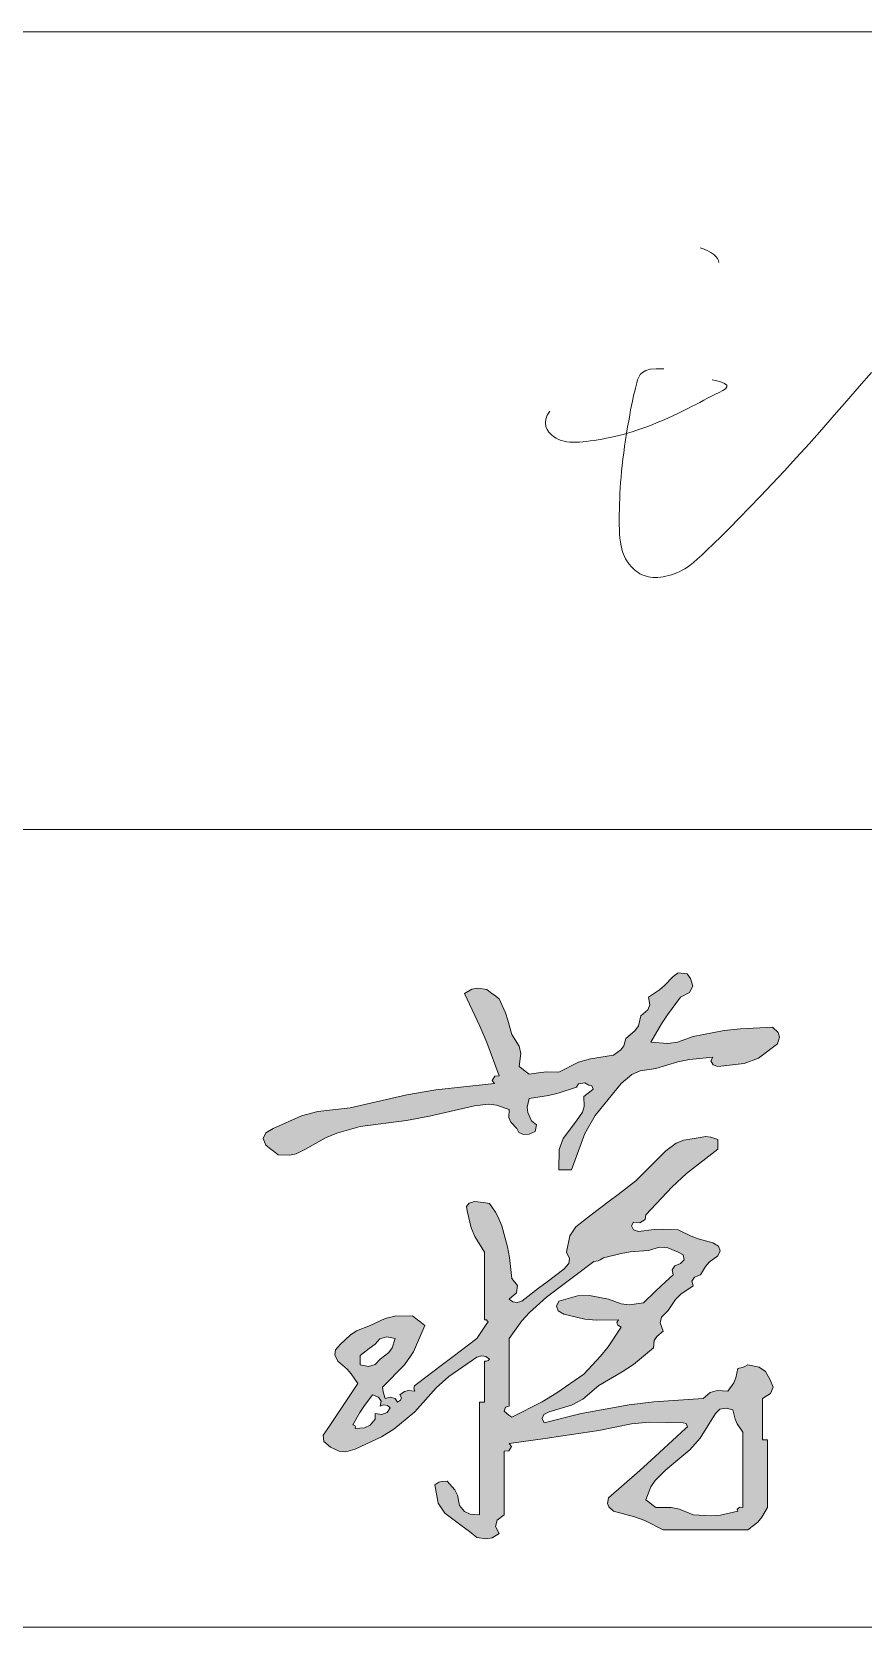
# Model space of a CAD drawing. Header units: millimetres. Extents: x 96 to 23960, y 200 to 17000.
# Drawn here: x 22778 to 23073, y 4154 to 4719 of the extents above; entities that cross this region are included whole.
import ezdxf

# ---------------------------------------------------------------- set-up
doc = ezdxf.new("R2010")
doc.units = ezdxf.units.MM
doc.linetypes.add('XKITLINE00', pattern=[0])
doc.layers.add('OtherObjectType', color=1, linetype='Continuous', lineweight=0)

# ---------------------------------------------------------------- blocks, each defined once
blk = doc.blocks.new('*A7')
at = {"layer": 'OtherObjectType'}
for points in [[(22960.55, 4350.18), (22964.79, 4350.11), (22971.77, 4353.6), (22975.94, 4354.88), (22984.15, 4356.09), (22986.73, 4358.01), (22987.75, 4359.4), (22988.55, 4362.07), (22991.72, 4364.72), (22992.93, 4366.54), (22993.84, 4370.04), (22996.26, 4372.13), (22996.98, 4373.94), (22996.48, 4376.69), (23000.38, 4379.32), (23002.18, 4380.82), (23005.28, 4384), (23007.04, 4385.32), (23010.24, 4384.98), (23011.44, 4383.33), (23012.27, 4380.54), (23011.07, 4378.28), (23007.92, 4376.69), (23003.31, 4370.46), (23001.19, 4367.26), (22997.36, 4360.74), (23003.41, 4360.3), (23006.84, 4360.76), (23012.32, 4362.73), (23023.38, 4364.83), (23029.11, 4365.5), (23040.49, 4366.06), (23042.46, 4364.11), (23042.95, 4362.47), (23042.25, 4360.08), (23035.52, 4355.07), (23030.47, 4353.16), (23021.12, 4352.1), (23019.41, 4352.71), (23018.67, 4354.09), (23019.36, 4355.42), (23011.07, 4354.57), (23006.91, 4353.75), (22999.12, 4351.44), (22993.56, 4350.57), (22990.61, 4349.3), (22986.79, 4346.12), (22977.62, 4334.73), (22973.97, 4328.39), (22969.19, 4315.56), (22964.79, 4315.56), (22964.87, 4322.71), (22966.26, 4326.61), (22970.95, 4332.83), (22973.12, 4335.98), (22973.72, 4337.93), (22973.59, 4341.47), (22976.23, 4343.46), (22976.93, 4344.12), (22976.43, 4345.25), (22975.35, 4345.46), (22974, 4346.35), (22971.75, 4346.01), (22970.95, 4344.79), (22964.55, 4342.62), (22961.12, 4341.8), (22954.22, 4340.81), (22953.55, 4337.65), (22953.75, 4335.86), (22955.11, 4332.83), (22956.87, 4331.5), (22956.41, 4329.08), (22954.22, 4328.18), (22952.18, 4328.03), (22950.61, 4328.74), (22949.82, 4330.17), (22947.71, 4332.44), (22947.07, 4334.05), (22947.18, 4336.82), (22942.7, 4338.45), (22939.77, 4338.77), (22934.86, 4338.15), (22918.93, 4334.47), (22910.77, 4333), (22894.37, 4330.84), (22886.12, 4328.48), (22882.1, 4326.83), (22875, 4322.86), (22871.67, 4321.17), (22869.33, 4320.69), (22865.32, 4320.87), (22860.92, 4324.19), (22860, 4326.62), (22860.9, 4328.65), (22863.56, 4330.17), (22873.52, 4334.64), (22879.39, 4336.21), (22890.85, 4337.48), (22910.86, 4342.1), (22921.19, 4343.85), (22941.9, 4346.12), (22941.1, 4347.14), (22942.1, 4348.65), (22943.66, 4348.78), (22939.21, 4360.58), (22936.74, 4366.44), (22931.34, 4378.02), (22933.92, 4379.51), (22936.09, 4379.87), (22939.26, 4379.35), (22943.66, 4376.02), (22945.83, 4371.06), (22946.71, 4368.52), (22948.06, 4363.4), (22950.68, 4359.26), (22951.29, 4356.67), (22950.7, 4352.1), (22954.22, 4349.44), (22958.39, 4350.04)], [(22996.48, 4286.98), (22990.03, 4286.43), (22986.79, 4285.88), (22991.24, 4294.23), (22992.96, 4293.63), (22998.52, 4294.33), (23001.4, 4294.47), (23007.04, 4294.29), (23011.64, 4292), (23014.18, 4291.04), (23019.36, 4289.64), (23021.36, 4288.43), (23021.97, 4286.82), (23021.12, 4284.99), (23018.02, 4282.75), (23016.69, 4281.32), (23014.96, 4278.34), (23012.86, 4277.53), (23011.92, 4276.11), (23012.32, 4274.36), (23008.03, 4271.44), (23006.15, 4269.6), (23003.52, 4265.72), (23001.18, 4263.33), (23000.69, 4261.27), (23001.76, 4258.41), (22999.42, 4256.48), (22998.57, 4255.04), (22998.24, 4252.43), (22991.17, 4246.6), (22987.23, 4243.9), (22978.87, 4239.14), (22973.21, 4234.26), (22969.28, 4232.18), (22961.27, 4229.84), (22959.45, 4228.87), (22958.82, 4227.45), (22959.51, 4225.85), (22972.71, 4229.17), (22989.7, 4232.27), (22998.43, 4233.35), (23015.84, 4234.49), (23018.43, 4236.58), (23020.86, 4237.31), (23024.65, 4237.15), (23026.78, 4240.1), (23027.53, 4241.79), (23028.17, 4245.12), (23029.67, 4245.48), (23030.4, 4245.76), (23031.69, 4246.45), (23035.78, 4245.6), (23038.01, 4244.1), (23039.61, 4241.13), (23040.7, 4238.48), (23039.81, 4236.25), (23036.97, 4234.49), (23036.97, 4219.87), (23038.73, 4219.87), (23038.73, 4195.95), (23036.72, 4192.43), (23035.22, 4190.73), (23031.69, 4187.97), (23001.76, 4187.97), (22995.19, 4191.26), (22991.57, 4192.62), (22984.15, 4194.62), (22982.47, 4196.08), (22981.98, 4197.36), (22982.39, 4199.27), (22993.43, 4209.03), (22998.89, 4213.94), (23009.68, 4223.86), (23010.38, 4224.51), (23009.88, 4225.64), (23008.8, 4225.85), (22996.75, 4226.15), (22990.5, 4225.59), (22978.87, 4223.19), (22966.22, 4221.25), (22959.88, 4220.32), (22947.18, 4218.54), (22947.99, 4217.52), (22946.99, 4216.01), (22945.42, 4215.88), (22945.42, 4193.29), (22942.87, 4191.38), (22942.28, 4189.15), (22943.66, 4186.64), (22941.08, 4185.16), (22938.91, 4184.79), (22935.74, 4185.32), (22930.46, 4189.3), (22924.36, 4193.94), (22922.03, 4197.45), (22920.77, 4203.92), (22922.23, 4204.84), (22923.28, 4205.16), (22925.18, 4205.25), (22927.92, 4202.18), (22928.89, 4200.28), (22929.58, 4196.61), (22931.3, 4194.47), (22933.31, 4193.52), (22936.62, 4193.29), (22936.62, 4233.16), (22938.38, 4233.16), (22938.38, 4247.78), (22939.16, 4247.7), (22939.76, 4247.92), (22940.14, 4248.44), (22938.88, 4249.4), (22937.4, 4249.63), (22935.74, 4249.11), (22925.77, 4242.26), (22921.24, 4238.29), (22913.73, 4229.84), (22906.32, 4223.7), (22901.94, 4220.94), (22892.61, 4216.55), (22889.26, 4215.67), (22886.85, 4215.86), (22883.8, 4217.21), (22881.51, 4219.25), (22881.21, 4221.52), (22882.92, 4223.86), (22893.49, 4239.8), (22891.19, 4243.22), (22889.74, 4244.86), (22886.44, 4247.78), (22885.32, 4250.03), (22885.57, 4251.75), (22887.33, 4253.76), (22890.79, 4256.99), (22893.06, 4258.42), (22897.89, 4260.4), (22903.19, 4262.88), (22906.61, 4263.64), (22912.85, 4263.73), (22917.25, 4260.4), (22913.27, 4251.01), (22910.11, 4246.38), (22902.29, 4238.48), (22902.54, 4236.87), (22902.72, 4236.07), (22903.17, 4234.49), (22904.94, 4235.01), (22906.77, 4234.46), (22907.57, 4233.16), (22908.69, 4233.86), (22909, 4234.8), (22908.45, 4235.82), (22910.07, 4236.97), (22911.52, 4237.34), (22913.73, 4237.15), (22913.4, 4238.21), (22913.65, 4238.98), (22914.61, 4239.8), (22935.74, 4255.75), (22939.26, 4261.07), (22939.66, 4261.58), (22939.16, 4262.33), (22938.38, 4262.4), (22938.38, 4286.32), (22935, 4291.9), (22933.73, 4294.91), (22932.22, 4300.94), (22932.02, 4302.48), (22932.96, 4303.66), (22934.86, 4304.26), (22936.99, 4304.07), (22938.05, 4303.93), (22940.14, 4303.59), (22942.28, 4300.54), (22943.17, 4298.92), (22944.54, 4295.62), (22946.54, 4288.26), (22947.25, 4284.51), (22948.06, 4277.02), (22950.06, 4274.5), (22949.75, 4271.91), (22947.18, 4269.71), (22948.45, 4268.74), (22949.93, 4268.52), (22951.58, 4269.04), (22966.55, 4280.34), (22968.3, 4282.35), (22968.55, 4284.07), (22967.43, 4286.32), (22968.7, 4292.18), (22970.78, 4295.32), (22976.23, 4299.61), (22992.08, 4311.57), (23002.64, 4322.2), (23006.34, 4324.96), (23009, 4326.04), (23014.08, 4326.85), (23016.87, 4327.27), (23018.57, 4327.11), (23021.12, 4326.19), (23021.12, 4322.86), (23010.03, 4314.16), (23004.87, 4309.46), (22995.6, 4299.61), (22995.36, 4297.92), (22993.43, 4296.75), (22991.2, 4296.95), (22990.5, 4295.62), (22991.24, 4294.23), (22900.87, 4235.01), (22898.77, 4235.82), (22895.61, 4231.7), (22894.19, 4229.56), (22891.73, 4225.19), (22892.41, 4224.9), (22892.71, 4224.45), (22892.61, 4223.86), (22895.92, 4224.08), (22897.93, 4225.03), (22899.65, 4227.18), (22899.65, 4229.17), (22901.98, 4228.87), (22903.86, 4229.58), (22904.93, 4231.17), (22904.01, 4232.01), (22902.75, 4232.25), (22901.41, 4231.83), (22901.81, 4233.59), (22900.87, 4235.01), (22991.24, 4294.23), (23021.85, 4230.68), (23020.24, 4229.17), (23014.88, 4220.49), (23011.19, 4216.32), (23002.64, 4209.24), (22998.85, 4205.44), (22997.35, 4203.17), (22995.6, 4198.61), (22999.12, 4195.95), (23004.58, 4195.88), (23007.53, 4195.28), (23012.32, 4193.29), (23018.68, 4192.95), (23022.06, 4193.23), (23028.17, 4194.62), (23028, 4195.36), (23028.95, 4196.07), (23029.93, 4195.95), (23029.93, 4222.53), (23027.96, 4225.54), (23027.23, 4227.2), (23026.41, 4230.5), (23023.99, 4231.14), (23021.85, 4230.68), (22991.24, 4294.23), (22906.69, 4255.75), (22903.77, 4256.31), (22901.36, 4255.62), (22899.65, 4253.76), (22894.37, 4249.77), (22894.37, 4246.45), (22897.28, 4245.89), (22899.69, 4246.58), (22901.41, 4248.44), (22904.48, 4250.83), (22905.69, 4252.51), (22906.69, 4255.75), (22991.24, 4294.23), (22986.79, 4285.88), (22980.63, 4284.32), (22979.39, 4283.6), (22978.63, 4283.31), (22977.11, 4283), (22960.39, 4270.37), (22954.34, 4264.96), (22951.64, 4261.98), (22947.18, 4255.75), (22947.18, 4231.83), (22945.82, 4231.45), (22945.34, 4229.99), (22946.3, 4229.17), (22948.06, 4227.84), (22958.85, 4233.37), (22964.01, 4236.46), (22973.59, 4243.13), (22979.53, 4249.45), (22982.2, 4252.81), (22986.79, 4259.74), (22985.68, 4260.44), (22985.36, 4261.38), (22985.91, 4262.4), (22978.1, 4262.24), (22974.02, 4262.66), (22966.55, 4264.39), (22964.55, 4265.6), (22963.94, 4267.22), (22964.79, 4269.04), (22971.4, 4270.89), (22975.57, 4271.05), (22982.39, 4269.71), (22986.87, 4268.06), (22989.81, 4267.74), (22994.72, 4268.38), (22998.9, 4272.39), (23001.01, 4274.39), (23005.28, 4278.34), (23004.88, 4280.1), (23005.82, 4281.52), (23007.92, 4282.33), (23009.16, 4283.65), (23008.78, 4285.37), (23007.04, 4286.32), (23003.35, 4287.89), (23000.46, 4288.07)]]:
    blk.add_hatch(color=7, dxfattribs=at).paths.add_polyline_path(points, flags=17)
at = {"layer": 'OtherObjectType', "color": 7, "linetype": 'XKITLINE00', "lineweight": 0}
for p, q in [((21596, 4718.58), (23758.76, 4718.58)), ((23014.78, 4642.07), (23016.23, 4641.58)), ((23016.23, 4641.58), (23017.52, 4641.02)), ((23017.52, 4641.02), (23018.66, 4640.4)), ((23018.66, 4640.4), (23019.62, 4639.74)), ((23019.62, 4639.74), (23020.39, 4639.04)), ((23020.39, 4639.04), (23020.96, 4638.33)), ((23020.96, 4638.33), (23021.31, 4637.61)), ((23021.31, 4637.61), (23021.44, 4636.91)), ((22992.4, 4594.32), (22992.14, 4593.34)), ((22992.68, 4595.31), (22992.4, 4594.32)), ((22993.05, 4596.29), (22992.68, 4595.31)), ((22993.59, 4597.19), (22993.05, 4596.29)), ((22994.4, 4597.99), (22993.59, 4597.19)), ((22995.55, 4598.63), (22994.4, 4597.99)), ((22997.12, 4599.08), (22995.55, 4598.63)), ((22999.21, 4599.28), (22997.12, 4599.08)), ((23001.9, 4599.2), (22999.21, 4599.28)), ((23021.82, 4594.72), (23019.14, 4595.34)), ((23023.48, 4594.09), (23021.82, 4594.72)), ((23024.26, 4593.47), (23023.48, 4594.09)), ((23071.22, 4592.97), (23075.54, 4597.98)), ((22991.1, 4589.07), (22990.81, 4587.76)), ((22991.37, 4590.25), (22991.1, 4589.07)), ((22991.63, 4591.33), (22991.37, 4590.25)), ((22991.89, 4592.35), (22991.63, 4591.33)), ((22992.14, 4593.34), (22991.89, 4592.35)), ((23016.1, 4588.09), (23017.48, 4588.81)), ((23017.48, 4588.81), (23018.85, 4589.52)), ((23018.85, 4589.52), (23020.22, 4590.21)), ((23020.22, 4590.21), (23021.59, 4590.88)), ((23021.59, 4590.88), (23022.83, 4591.54)), ((23022.83, 4591.54), (23023.78, 4592.19)), ((23023.78, 4592.19), (23024.31, 4592.83)), ((23024.31, 4592.83), (23024.26, 4593.47)), ((23066.83, 4587.89), (23071.22, 4592.97)), ((22960.63, 4582.76), (22960.13, 4581.35)), ((22961.56, 4584.28), (22960.63, 4582.76)), ((22989.85, 4582.82), (22989.5, 4580.8)), ((22990.2, 4584.66), (22989.85, 4582.82)), ((22990.51, 4586.3), (22990.2, 4584.66)), ((22990.81, 4587.76), (22990.51, 4586.3)), ((23003.35, 4581.78), (23005.16, 4582.61)), ((23005.16, 4582.61), (23006.93, 4583.43)), ((23006.93, 4583.43), (23008.63, 4584.25)), ((23008.63, 4584.25), (23010.24, 4585.05)), ((23010.24, 4585.05), (23011.78, 4585.84)), ((23011.78, 4585.84), (23013.26, 4586.6)), ((23013.26, 4586.6), (23014.7, 4587.36)), ((23014.7, 4587.36), (23016.1, 4588.09)), ((23057.9, 4577.71), (23062.38, 4582.79)), ((23062.38, 4582.79), (23066.83, 4587.89)), ((22960.13, 4581.35), (22960, 4580.05)), ((22960, 4580.05), (22960.18, 4578.86)), ((22960.18, 4578.86), (22960.62, 4577.78)), ((22960.62, 4577.78), (22961.25, 4576.82)), ((22989.13, 4578.64), (22988.77, 4576.39)), ((22989.11, 4576.46), (22990.74, 4576.94)), ((22989.5, 4580.8), (22989.13, 4578.64)), ((22990.74, 4576.94), (22992.43, 4577.48)), ((22992.43, 4577.48), (22994.16, 4578.07)), ((22994.16, 4578.07), (22995.96, 4578.73)), ((22995.96, 4578.73), (22997.79, 4579.44)), ((22997.79, 4579.44), (22999.64, 4580.19)), ((22999.64, 4580.19), (23001.5, 4580.97)), ((23001.5, 4580.97), (23003.35, 4581.78)), ((23053.43, 4572.69), (23057.9, 4577.71)), ((22961.25, 4576.82), (22962.03, 4575.98)), ((22962.03, 4575.98), (22962.88, 4575.27)), ((22962.88, 4575.27), (22963.76, 4574.68)), ((22963.76, 4574.68), (22964.67, 4574.21)), ((22964.67, 4574.21), (22965.61, 4573.84)), ((22965.61, 4573.84), (22966.59, 4573.57)), ((22966.59, 4573.57), (22967.6, 4573.38)), ((22967.6, 4573.38), (22968.65, 4573.27)), ((22968.65, 4573.27), (22969.74, 4573.23)), ((22969.74, 4573.23), (22970.88, 4573.24)), ((22970.88, 4573.24), (22972.07, 4573.29)), ((22972.07, 4573.29), (22973.31, 4573.38)), ((22973.31, 4573.38), (22974.59, 4573.52)), ((22974.59, 4573.52), (22975.91, 4573.68)), ((22975.91, 4573.68), (22977.27, 4573.88)), ((22977.27, 4573.88), (22978.66, 4574.11)), ((22978.66, 4574.11), (22980.07, 4574.37)), ((22980.07, 4574.37), (22981.51, 4574.64)), ((22981.51, 4574.64), (22982.97, 4574.94)), ((22982.97, 4574.94), (22984.46, 4575.27)), ((22984.46, 4575.27), (22985.97, 4575.63)), ((22985.97, 4575.63), (22987.52, 4576.02)), ((22987.52, 4576.02), (22989.11, 4576.46)), ((22988.07, 4571.75), (22987.75, 4569.44)), ((22988.41, 4574.08), (22988.07, 4571.75)), ((22988.77, 4576.39), (22988.41, 4574.08)), ((23048.99, 4567.79), (23053.43, 4572.69)), ((22987.46, 4567.18), (22987.2, 4565.02)), ((22987.75, 4569.44), (22987.46, 4567.18)), ((23044.62, 4563.04), (23048.99, 4567.79)), ((22986.8, 4560.91), (22986.64, 4558.95)), ((22986.98, 4562.93), (22986.8, 4560.91)), ((22987.2, 4565.02), (22986.98, 4562.93)), ((23040.36, 4558.49), (23044.62, 4563.04)), ((22986.41, 4555.14), (22986.32, 4553.27)), ((22986.51, 4557.03), (22986.41, 4555.14)), ((22986.64, 4558.95), (22986.51, 4557.03)), ((23036.25, 4554.16), (23040.36, 4558.49)), ((22986.2, 4549.54), (22986.17, 4547.68)), ((22986.25, 4551.41), (22986.2, 4549.54)), ((22986.32, 4553.27), (22986.25, 4551.41)), ((23028.68, 4546.35), (23032.34, 4550.11)), ((23032.34, 4550.11), (23036.25, 4554.16)), ((22986.17, 4547.68), (22986.16, 4545.85)), ((22986.16, 4545.85), (22986.17, 4544.07)), ((22986.17, 4544.07), (22986.22, 4542.36)), ((23022.25, 4539.89), (23025.3, 4542.93)), ((23025.3, 4542.93), (23028.68, 4546.35)), ((22986.22, 4542.36), (22986.3, 4540.73)), ((22986.3, 4540.73), (22986.42, 4539.21)), ((22986.42, 4539.21), (22986.57, 4537.82)), ((22986.57, 4537.82), (22986.78, 4536.57)), ((23019.58, 4537.26), (23022.25, 4539.89)), ((22986.78, 4536.57), (22987.02, 4535.45)), ((22987.02, 4535.45), (22987.31, 4534.44)), ((22987.31, 4534.44), (22987.64, 4533.53)), ((22987.64, 4533.53), (22988, 4532.7)), ((22988, 4532.7), (22988.4, 4531.94)), ((22988.4, 4531.94), (22988.84, 4531.23)), ((23012.48, 4530.63), (23013.82, 4531.8)), ((23013.82, 4531.8), (23015.41, 4533.26)), ((23015.41, 4533.26), (23017.31, 4535.06)), ((23017.31, 4535.06), (23019.58, 4537.26)), ((22988.84, 4531.23), (22989.32, 4530.55)), ((22989.32, 4530.55), (22989.82, 4529.9)), ((22989.82, 4529.9), (22990.36, 4529.26)), ((22990.36, 4529.26), (22990.93, 4528.66)), ((22990.93, 4528.66), (22991.52, 4528.09)), ((22991.52, 4528.09), (22992.15, 4527.57)), ((22992.15, 4527.57), (22992.81, 4527.09)), ((22992.81, 4527.09), (22993.49, 4526.66)), ((22993.49, 4526.66), (22994.2, 4526.29)), ((22994.2, 4526.29), (22994.93, 4525.98)), ((22994.93, 4525.98), (22995.69, 4525.74)), ((23002.72, 4525.8), (23003.7, 4526.04)), ((23003.7, 4526.04), (23004.68, 4526.32)), ((23004.68, 4526.32), (23005.66, 4526.65)), ((23005.66, 4526.65), (23006.62, 4527.02)), ((23006.62, 4527.02), (23007.57, 4527.44)), ((23007.57, 4527.44), (23008.5, 4527.89)), ((23008.5, 4527.89), (23009.4, 4528.39)), ((23009.4, 4528.39), (23010.33, 4528.98)), ((23010.33, 4528.98), (23011.33, 4529.71)), ((23011.33, 4529.71), (23012.48, 4530.63)), ((22995.69, 4525.74), (22996.48, 4525.55)), ((22996.48, 4525.55), (22997.29, 4525.42)), ((22997.29, 4525.42), (22998.13, 4525.35)), ((22998.13, 4525.35), (22999, 4525.33)), ((22999, 4525.33), (22999.89, 4525.37)), ((22999.89, 4525.37), (23000.81, 4525.46)), ((23000.81, 4525.46), (23001.76, 4525.61)), ((23001.76, 4525.61), (23002.72, 4525.8)), ((21596, 4436.06), (23758.76, 4436.06)), ((23007.04, 4385.32), (23005.28, 4384)), ((23010.24, 4384.98), (23007.04, 4385.32)), ((23011.44, 4383.33), (23010.24, 4384.98)), ((22933.92, 4379.51), (22931.34, 4378.02)), ((22936.09, 4379.87), (22933.92, 4379.51)), ((22939.26, 4379.35), (22936.09, 4379.87)), ((22941.02, 4378.02), (22939.26, 4379.35)), ((23000.38, 4379.32), (22996.48, 4376.69)), ((23002.18, 4380.82), (23000.38, 4379.32)), ((23005.28, 4384), (23002.18, 4380.82)), ((23011.07, 4378.28), (23012.27, 4380.54)), ((23012.27, 4380.54), (23011.44, 4383.33)), ((22931.34, 4378.02), (22936.74, 4366.44)), ((22941.9, 4377.35), (22941.02, 4378.02)), ((22943.66, 4376.02), (22941.9, 4377.35)), ((22945.83, 4371.06), (22943.66, 4376.02)), ((22996.98, 4373.94), (22996.26, 4372.13)), ((22996.48, 4376.69), (22996.98, 4373.94)), ((23003.31, 4370.46), (23007.92, 4376.69)), ((23007.92, 4376.69), (23011.07, 4378.28)), ((22946.71, 4368.52), (22945.83, 4371.06)), ((22948.06, 4363.4), (22946.71, 4368.52)), ((22993.84, 4370.04), (22992.93, 4366.54)), ((22996.26, 4372.13), (22993.84, 4370.04)), ((23001.19, 4367.26), (23003.31, 4370.46)), ((22936.74, 4366.44), (22939.21, 4360.58)), ((22950.68, 4359.26), (22948.06, 4363.4)), ((22991.72, 4364.72), (22988.55, 4362.07)), ((22992.93, 4366.54), (22991.72, 4364.72)), ((22997.36, 4360.74), (23001.19, 4367.26)), ((23012.32, 4362.73), (23006.84, 4360.76)), ((23023.38, 4364.83), (23012.32, 4362.73)), ((23029.11, 4365.5), (23023.38, 4364.83)), ((23040.49, 4366.06), (23029.11, 4365.5)), ((23042.46, 4364.11), (23040.49, 4366.06)), ((23042.25, 4360.08), (23042.95, 4362.47)), ((23042.95, 4362.47), (23042.46, 4364.11)), ((22939.21, 4360.58), (22943.66, 4348.78)), ((22951.29, 4356.67), (22950.68, 4359.26)), ((22950.7, 4352.1), (22951.29, 4356.67)), ((22986.73, 4358.01), (22984.15, 4356.09)), ((22987.75, 4359.4), (22986.73, 4358.01)), ((22988.55, 4362.07), (22987.75, 4359.4)), ((23003.41, 4360.3), (22997.36, 4360.74)), ((23006.84, 4360.76), (23003.41, 4360.3)), ((23035.52, 4355.07), (23042.25, 4360.08)), ((22952.11, 4351.04), (22950.7, 4352.1)), ((22952.82, 4350.51), (22952.11, 4351.04)), ((22971.77, 4353.6), (22964.79, 4350.11)), ((22975.94, 4354.88), (22971.77, 4353.6)), ((22984.15, 4356.09), (22975.94, 4354.88)), ((22993.56, 4350.57), (22999.12, 4351.44)), ((22999.12, 4351.44), (23006.91, 4353.75)), ((23006.91, 4353.75), (23011.07, 4354.57)), ((23011.07, 4354.57), (23019.36, 4355.42)), ((23019.36, 4355.42), (23018.67, 4354.09)), ((23018.67, 4354.09), (23019.41, 4352.71)), ((23019.41, 4352.71), (23021.12, 4352.1)), ((23021.12, 4352.1), (23030.47, 4353.16)), ((23030.47, 4353.16), (23035.52, 4355.07)), ((22941.9, 4346.12), (22921.19, 4343.85)), ((22942.1, 4348.65), (22941.1, 4347.14)), ((22941.1, 4347.14), (22941.9, 4346.12)), ((22943.66, 4348.78), (22942.1, 4348.65)), ((22954.22, 4349.44), (22952.82, 4350.51)), ((22958.39, 4350.04), (22954.22, 4349.44)), ((22960.55, 4350.18), (22958.39, 4350.04)), ((22964.79, 4350.11), (22960.55, 4350.18)), ((22970.95, 4344.79), (22971.75, 4346.01)), ((22971.75, 4346.01), (22974, 4346.35)), ((22974, 4346.35), (22975.35, 4345.46)), ((22975.35, 4345.46), (22976.43, 4345.25)), ((22976.43, 4345.25), (22976.93, 4344.12)), ((22977.62, 4334.73), (22986.79, 4346.12)), ((22986.79, 4346.12), (22990.61, 4349.3)), ((22990.61, 4349.3), (22993.56, 4350.57)), ((22910.86, 4342.1), (22890.85, 4337.48)), ((22921.19, 4343.85), (22910.86, 4342.1)), ((22953.55, 4337.65), (22954.22, 4340.81)), ((22954.22, 4340.81), (22961.12, 4341.8)), ((22961.12, 4341.8), (22964.55, 4342.62)), ((22964.55, 4342.62), (22970.95, 4344.79)), ((22974.65, 4342.27), (22973.59, 4341.47)), ((22973.59, 4341.47), (22973.72, 4337.93)), ((22975.18, 4342.67), (22974.65, 4342.27)), ((22976.23, 4343.46), (22975.18, 4342.67)), ((22976.93, 4344.12), (22976.23, 4343.46)), ((22873.52, 4334.64), (22863.56, 4330.17)), ((22879.39, 4336.21), (22873.52, 4334.64)), ((22890.85, 4337.48), (22879.39, 4336.21)), ((22910.77, 4333), (22918.93, 4334.47)), ((22918.93, 4334.47), (22934.86, 4338.15)), ((22934.86, 4338.15), (22939.77, 4338.77)), ((22939.77, 4338.77), (22942.7, 4338.45)), ((22942.7, 4338.45), (22947.18, 4336.82)), ((22947.18, 4336.82), (22947.07, 4334.05)), ((22947.07, 4334.05), (22947.71, 4332.44)), ((22953.75, 4335.86), (22953.55, 4337.65)), ((22955.11, 4332.83), (22953.75, 4335.86)), ((22973.12, 4335.98), (22970.95, 4332.83)), ((22973.72, 4337.93), (22973.12, 4335.98)), ((22973.97, 4328.39), (22977.62, 4334.73)), ((22860.9, 4328.65), (22860, 4326.62)), ((22863.56, 4330.17), (22860.9, 4328.65)), ((22882.1, 4326.83), (22886.12, 4328.48)), ((22886.12, 4328.48), (22894.37, 4330.84)), ((22894.37, 4330.84), (22910.77, 4333)), ((22947.71, 4332.44), (22949.82, 4330.17)), ((22949.82, 4330.17), (22950.61, 4328.74)), ((22950.61, 4328.74), (22952.18, 4328.03)), ((22954.22, 4328.18), (22956.41, 4329.08)), ((22956.87, 4331.5), (22955.11, 4332.83)), ((22956.41, 4329.08), (22956.87, 4331.5)), ((22970.95, 4332.83), (22966.26, 4326.61)), ((22969.19, 4315.56), (22973.97, 4328.39)), ((22860, 4326.62), (22860.92, 4324.19)), ((22860.92, 4324.19), (22862.68, 4322.86)), ((22862.68, 4322.86), (22863.56, 4322.2)), ((22871.67, 4321.17), (22875, 4322.86)), ((22875, 4322.86), (22882.1, 4326.83)), ((22952.18, 4328.03), (22954.22, 4328.18)), ((22964.87, 4322.71), (22964.79, 4315.56)), ((22966.26, 4326.61), (22964.87, 4322.71)), ((23006.34, 4324.96), (23002.64, 4322.2)), ((23009, 4326.04), (23006.34, 4324.96)), ((23014.08, 4326.85), (23009, 4326.04)), ((23010.03, 4314.16), (23021.12, 4322.86)), ((23016.87, 4327.27), (23014.08, 4326.85)), ((23018.57, 4327.11), (23016.87, 4327.27)), ((23021.12, 4326.19), (23018.57, 4327.11)), ((23021.12, 4324.86), (23021.12, 4326.19)), ((23021.12, 4324.19), (23021.12, 4324.86)), ((23021.12, 4322.86), (23021.12, 4324.19)), ((22863.56, 4322.2), (22865.32, 4320.87)), ((22865.32, 4320.87), (22869.33, 4320.69)), ((22869.33, 4320.69), (22871.67, 4321.17)), ((22998.41, 4317.95), (22996.3, 4315.82)), ((23002.64, 4322.2), (22998.41, 4317.95)), ((22964.79, 4315.56), (22966.55, 4315.56)), ((22966.55, 4315.56), (22967.43, 4315.56)), ((22967.43, 4315.56), (22969.19, 4315.56)), ((22992.08, 4311.57), (22985.74, 4306.78)), ((22996.3, 4315.82), (22992.08, 4311.57)), ((23004.87, 4309.46), (23010.03, 4314.16)), ((22985.74, 4306.78), (22982.57, 4304.39)), ((22995.6, 4299.61), (23004.87, 4309.46)), ((22932.96, 4303.66), (22932.02, 4302.48)), ((22932.02, 4302.48), (22932.22, 4300.94)), ((22932.22, 4300.94), (22933.73, 4294.91)), ((22934.86, 4304.26), (22932.96, 4303.66)), ((22936.99, 4304.07), (22934.86, 4304.26)), ((22938.05, 4303.93), (22936.99, 4304.07)), ((22940.14, 4303.59), (22938.05, 4303.93)), ((22942.28, 4300.54), (22940.14, 4303.59)), ((22943.17, 4298.92), (22942.28, 4300.54)), ((22982.57, 4304.39), (22976.23, 4299.61)), ((22933.73, 4294.91), (22935, 4291.9)), ((22944.54, 4295.62), (22943.17, 4298.92)), ((22946.54, 4288.26), (22944.54, 4295.62)), ((22970.78, 4295.32), (22968.7, 4292.18)), ((22976.23, 4299.61), (22970.78, 4295.32)), ((22990.5, 4295.62), (22991.2, 4296.95)), ((22991.24, 4294.23), (22990.5, 4295.62)), ((22991.2, 4296.95), (22993.43, 4296.75)), ((22998.52, 4294.33), (22992.96, 4293.63)), ((22993.43, 4296.75), (22995.36, 4297.92)), ((22995.36, 4297.92), (22995.6, 4299.61)), ((23001.4, 4294.47), (22998.52, 4294.33)), ((23007.04, 4294.29), (23001.4, 4294.47)), ((22935, 4291.9), (22938.38, 4286.32)), ((22968.7, 4292.18), (22967.43, 4286.32)), ((22992.96, 4293.63), (22991.24, 4294.23)), ((23011.64, 4292), (23007.04, 4294.29)), ((23014.18, 4291.04), (23011.64, 4292)), ((23019.36, 4289.64), (23014.18, 4291.04)), ((23021.36, 4288.43), (23019.36, 4289.64)), ((22938.38, 4286.32), (22938.38, 4276.75)), ((22947.25, 4284.51), (22946.54, 4288.26)), ((22948.06, 4277.02), (22947.25, 4284.51)), ((22967.43, 4286.32), (22968.55, 4284.07)), ((22968.55, 4284.07), (22968.3, 4282.35)), ((22978.63, 4283.31), (22977.11, 4283)), ((22979.39, 4283.6), (22978.63, 4283.31)), ((22980.63, 4284.32), (22979.39, 4283.6)), ((22986.79, 4285.88), (22980.63, 4284.32)), ((22990.03, 4286.43), (22986.79, 4285.88)), ((22996.48, 4286.98), (22990.03, 4286.43)), ((23000.46, 4288.07), (22996.48, 4286.98)), ((23003.35, 4287.89), (23000.46, 4288.07)), ((23007.04, 4286.32), (23003.35, 4287.89)), ((23008.78, 4285.37), (23007.04, 4286.32)), ((23007.92, 4282.33), (23009.16, 4283.65)), ((23009.16, 4283.65), (23008.78, 4285.37)), ((23018.02, 4282.75), (23021.12, 4284.99)), ((23021.12, 4284.99), (23021.97, 4286.82)), ((23021.97, 4286.82), (23021.36, 4288.43)), ((22966.55, 4280.34), (22960.56, 4275.82)), ((22968.3, 4282.35), (22966.55, 4280.34)), ((22970.42, 4277.95), (22967.08, 4275.42)), ((22977.11, 4283), (22970.42, 4277.95)), ((23001.01, 4274.39), (23005.28, 4278.34)), ((23004.88, 4280.1), (23005.82, 4281.52)), ((23005.28, 4278.34), (23004.88, 4280.1)), ((23005.82, 4281.52), (23007.92, 4282.33)), ((23011.92, 4276.11), (23012.86, 4277.53)), ((23012.86, 4277.53), (23014.96, 4278.34)), ((23014.96, 4278.34), (23016.69, 4281.32)), ((23016.69, 4281.32), (23018.02, 4282.75)), ((22938.38, 4276.75), (22938.38, 4271.97)), ((22938.38, 4271.97), (22938.38, 4262.4)), ((22947.18, 4269.71), (22949.75, 4271.91)), ((22950.06, 4274.5), (22948.06, 4277.02)), ((22949.75, 4271.91), (22950.06, 4274.5)), ((22957.57, 4273.56), (22951.58, 4269.04)), ((22960.56, 4275.82), (22957.57, 4273.56)), ((22967.08, 4275.42), (22960.39, 4270.37)), ((22994.72, 4268.38), (22998.9, 4272.39)), ((22998.9, 4272.39), (23001.01, 4274.39)), ((23008.03, 4271.44), (23012.32, 4274.36)), ((23012.32, 4274.36), (23011.92, 4276.11)), ((22948.45, 4268.74), (22947.18, 4269.71)), ((22949.93, 4268.52), (22948.45, 4268.74)), ((22951.58, 4269.04), (22949.93, 4268.52)), ((22960.39, 4270.37), (22954.34, 4264.96)), ((22963.94, 4267.22), (22964.79, 4269.04)), ((22964.55, 4265.6), (22963.94, 4267.22)), ((22964.79, 4269.04), (22971.4, 4270.89)), ((22971.4, 4270.89), (22975.57, 4271.05)), ((22975.57, 4271.05), (22982.39, 4269.71)), ((22982.39, 4269.71), (22986.87, 4268.06)), ((22986.87, 4268.06), (22989.81, 4267.74)), ((22989.81, 4267.74), (22994.72, 4268.38)), ((23003.52, 4265.72), (23006.15, 4269.6)), ((23006.15, 4269.6), (23008.03, 4271.44)), ((22897.89, 4260.4), (22893.06, 4258.42)), ((22903.19, 4262.88), (22897.89, 4260.4)), ((22906.61, 4263.64), (22903.19, 4262.88)), ((22912.85, 4263.73), (22906.61, 4263.64)), ((22914.61, 4262.4), (22912.85, 4263.73)), ((22913.27, 4251.01), (22917.25, 4260.4)), ((22915.49, 4261.73), (22914.61, 4262.4)), ((22917.25, 4260.4), (22915.49, 4261.73)), ((22939.26, 4261.07), (22937.85, 4258.94)), ((22938.38, 4262.4), (22939.16, 4262.33)), ((22939.16, 4262.33), (22939.66, 4261.58)), ((22939.66, 4261.58), (22939.26, 4261.07)), ((22951.64, 4261.98), (22947.18, 4255.75)), ((22954.34, 4264.96), (22951.64, 4261.98)), ((22966.55, 4264.39), (22964.55, 4265.6)), ((22974.02, 4262.66), (22966.55, 4264.39)), ((22978.1, 4262.24), (22974.02, 4262.66)), ((22985.91, 4262.4), (22978.1, 4262.24)), ((22985.36, 4261.38), (22985.91, 4262.4)), ((22985.68, 4260.44), (22985.36, 4261.38)), ((22986.79, 4259.74), (22985.68, 4260.44)), ((23000.69, 4261.27), (23001.18, 4263.33)), ((23001.76, 4258.41), (23000.69, 4261.27)), ((23001.18, 4263.33), (23003.52, 4265.72)), ((22890.79, 4256.99), (22887.33, 4253.76)), ((22893.06, 4258.42), (22890.79, 4256.99)), ((22901.36, 4255.62), (22899.65, 4253.76)), ((22903.77, 4256.31), (22901.36, 4255.62)), ((22906.69, 4255.75), (22903.77, 4256.31)), ((22905.69, 4252.51), (22906.69, 4255.75)), ((22935.74, 4255.75), (22927.29, 4249.37)), ((22937.15, 4257.88), (22935.74, 4255.75)), ((22937.85, 4258.94), (22937.15, 4257.88)), ((22947.18, 4255.75), (22947.18, 4246.18)), ((22982.2, 4252.81), (22986.79, 4259.74)), ((22998.24, 4252.43), (22998.57, 4255.04)), ((22998.57, 4255.04), (22999.42, 4256.48)), ((22999.42, 4256.48), (23001.76, 4258.41)), ((22885.57, 4251.75), (22885.32, 4250.03)), ((22885.32, 4250.03), (22886.44, 4247.78)), ((22887.33, 4253.76), (22885.57, 4251.75)), ((22896.48, 4251.37), (22894.37, 4249.77)), ((22894.37, 4249.77), (22894.37, 4248.44)), ((22897.54, 4252.16), (22896.48, 4251.37)), ((22899.65, 4253.76), (22897.54, 4252.16)), ((22901.41, 4248.44), (22904.48, 4250.83)), ((22904.48, 4250.83), (22905.69, 4252.51)), ((22910.11, 4246.38), (22913.27, 4251.01)), ((22927.29, 4249.37), (22923.06, 4246.18)), ((22925.77, 4242.26), (22935.74, 4249.11)), ((22935.74, 4249.11), (22937.4, 4249.63)), ((22937.4, 4249.63), (22938.88, 4249.4)), ((22938.88, 4249.4), (22940.14, 4248.44)), ((22973.59, 4243.13), (22979.53, 4249.45)), ((22979.53, 4249.45), (22982.2, 4252.81)), ((22991.17, 4246.6), (22998.24, 4252.43)), ((22886.44, 4247.78), (22889.74, 4244.86)), ((22889.74, 4244.86), (22891.19, 4243.22)), ((22894.37, 4248.44), (22894.37, 4247.78)), ((22894.37, 4247.78), (22894.37, 4246.45)), ((22894.37, 4246.45), (22897.28, 4245.89)), ((22897.28, 4245.89), (22899.69, 4246.58)), ((22899.69, 4246.58), (22901.41, 4248.44)), ((22902.29, 4238.48), (22910.11, 4246.38)), ((22923.06, 4246.18), (22914.61, 4239.8)), ((22939.16, 4247.7), (22938.38, 4247.78)), ((22938.38, 4247.78), (22938.38, 4241.93)), ((22939.76, 4247.92), (22939.16, 4247.7)), ((22940.14, 4248.44), (22939.76, 4247.92)), ((22947.18, 4246.18), (22947.18, 4241.4)), ((22978.87, 4239.14), (22987.23, 4243.9)), ((22987.23, 4243.9), (22991.17, 4246.6)), ((23028.17, 4245.12), (23027.53, 4241.79)), ((23029.67, 4245.48), (23028.17, 4245.12)), ((23030.4, 4245.76), (23029.67, 4245.48)), ((23031.69, 4246.45), (23030.4, 4245.76)), ((23035.78, 4245.6), (23031.69, 4246.45)), ((23038.01, 4244.1), (23035.78, 4245.6)), ((23039.61, 4241.13), (23038.01, 4244.1)), ((22893.49, 4239.8), (22889.26, 4233.42)), ((22891.19, 4243.22), (22893.49, 4239.8)), ((22902.54, 4236.87), (22902.29, 4238.48)), ((22913.65, 4238.98), (22913.4, 4238.21)), ((22913.4, 4238.21), (22913.73, 4237.15)), ((22914.61, 4239.8), (22913.65, 4238.98)), ((22913.73, 4229.84), (22921.24, 4238.29)), ((22921.24, 4238.29), (22925.77, 4242.26)), ((22938.38, 4241.93), (22938.38, 4239.01)), ((22938.38, 4239.01), (22938.38, 4233.16)), ((22947.18, 4241.4), (22947.18, 4231.83)), ((22964.01, 4236.46), (22973.59, 4243.13)), ((22973.21, 4234.26), (22978.87, 4239.14)), ((23026.78, 4240.1), (23024.65, 4237.15)), ((23027.53, 4241.79), (23026.78, 4240.1)), ((23040.7, 4238.48), (23039.61, 4241.13)), ((23039.81, 4236.25), (23040.7, 4238.48)), ((22889.26, 4233.42), (22887.15, 4230.24)), ((22898.77, 4235.82), (22895.61, 4231.7)), ((22900.87, 4235.01), (22898.77, 4235.82)), ((22901.81, 4233.59), (22900.87, 4235.01)), ((22901.41, 4231.83), (22901.81, 4233.59)), ((22902.75, 4232.25), (22901.41, 4231.83)), ((22902.72, 4236.07), (22902.54, 4236.87)), ((22903.17, 4234.49), (22902.72, 4236.07)), ((22904.01, 4232.01), (22902.75, 4232.25)), ((22904.94, 4235.01), (22903.17, 4234.49)), ((22906.77, 4234.46), (22904.94, 4235.01)), ((22907.57, 4233.16), (22906.77, 4234.46)), ((22908.69, 4233.86), (22907.57, 4233.16)), ((22910.07, 4236.97), (22908.45, 4235.82)), ((22908.45, 4235.82), (22909, 4234.8)), ((22909, 4234.8), (22908.69, 4233.86)), ((22911.52, 4237.34), (22910.07, 4236.97)), ((22913.73, 4237.15), (22911.52, 4237.34)), ((22937.32, 4233.16), (22936.62, 4233.16)), ((22936.62, 4233.16), (22936.62, 4217.21)), ((22937.68, 4233.16), (22937.32, 4233.16)), ((22938.38, 4233.16), (22937.68, 4233.16)), ((22948.06, 4227.84), (22958.85, 4233.37)), ((22958.85, 4233.37), (22964.01, 4236.46)), ((22961.27, 4229.84), (22969.28, 4232.18)), ((22969.28, 4232.18), (22973.21, 4234.26)), ((22989.7, 4232.27), (22972.71, 4229.17)), ((22998.43, 4233.35), (22989.7, 4232.27)), ((23015.84, 4234.49), (22998.43, 4233.35)), ((23018.43, 4236.58), (23015.84, 4234.49)), ((23020.86, 4237.31), (23018.43, 4236.58)), ((23024.65, 4237.15), (23020.86, 4237.31)), ((23036.97, 4234.49), (23039.81, 4236.25)), ((23036.97, 4228.64), (23036.97, 4234.49)), ((22887.15, 4230.24), (22882.92, 4223.86)), ((22894.19, 4229.56), (22891.73, 4225.19)), ((22895.61, 4231.7), (22894.19, 4229.56)), ((22897.93, 4225.03), (22899.65, 4227.18)), ((22899.65, 4228.37), (22899.65, 4229.17)), ((22899.65, 4229.17), (22901.98, 4228.87)), ((22899.65, 4227.98), (22899.65, 4228.37)), ((22899.65, 4227.18), (22899.65, 4227.98)), ((22901.98, 4228.87), (22903.86, 4229.58)), ((22903.86, 4229.58), (22904.93, 4231.17)), ((22904.93, 4231.17), (22904.01, 4232.01)), ((22906.32, 4223.7), (22913.73, 4229.84)), ((22945.82, 4231.45), (22945.34, 4229.99)), ((22945.34, 4229.99), (22946.3, 4229.17)), ((22947.18, 4231.83), (22945.82, 4231.45)), ((22946.3, 4229.17), (22947.01, 4228.64)), ((22947.01, 4228.64), (22947.36, 4228.37)), ((22947.36, 4228.37), (22948.06, 4227.84)), ((22958.82, 4227.45), (22959.45, 4228.87)), ((22959.51, 4225.85), (22958.82, 4227.45)), ((22959.45, 4228.87), (22961.27, 4229.84)), ((22964.79, 4227.18), (22959.51, 4225.85)), ((22967.43, 4227.84), (22964.79, 4227.18)), ((22972.71, 4229.17), (22967.43, 4227.84)), ((23020.24, 4229.17), (23014.88, 4220.49)), ((23021.85, 4230.68), (23020.24, 4229.17)), ((23023.99, 4231.14), (23021.85, 4230.68)), ((23026.41, 4230.5), (23023.99, 4231.14)), ((23027.23, 4227.2), (23026.41, 4230.5)), ((23027.96, 4225.54), (23027.23, 4227.2)), ((23036.97, 4225.72), (23036.97, 4228.64)), ((22882.92, 4223.86), (22881.21, 4221.52)), ((22881.21, 4221.52), (22881.51, 4219.25)), ((22891.73, 4225.19), (22892.41, 4224.9)), ((22892.41, 4224.9), (22892.71, 4224.45)), ((22892.71, 4224.45), (22892.61, 4223.86)), ((22892.61, 4223.86), (22895.92, 4224.08)), ((22892.61, 4216.55), (22901.94, 4220.94)), ((22895.92, 4224.08), (22897.93, 4225.03)), ((22901.94, 4220.94), (22906.32, 4223.7)), ((22959.88, 4220.32), (22966.22, 4221.25)), ((22966.22, 4221.25), (22978.87, 4223.19)), ((22978.87, 4223.19), (22990.5, 4225.59)), ((22990.5, 4225.59), (22996.75, 4226.15)), ((22996.75, 4226.15), (23008.8, 4225.85)), ((23009.68, 4223.86), (22998.89, 4213.94)), ((23008.8, 4225.85), (23009.88, 4225.64)), ((23010.38, 4224.51), (23009.68, 4223.86)), ((23009.88, 4225.64), (23010.38, 4224.51)), ((23029.93, 4222.53), (23027.96, 4225.54)), ((23029.93, 4211.9), (23029.93, 4222.53)), ((23036.97, 4219.87), (23036.97, 4225.72)), ((22881.51, 4219.25), (22883.8, 4217.21)), ((22883.8, 4217.21), (22886.85, 4215.86)), ((22886.85, 4215.86), (22889.26, 4215.67)), ((22889.26, 4215.67), (22892.61, 4216.55)), ((22936.62, 4217.21), (22936.62, 4209.24)), ((22945.42, 4215.88), (22946.99, 4216.01)), ((22945.42, 4206.85), (22945.42, 4215.88)), ((22946.99, 4216.01), (22947.99, 4217.52)), ((22947.18, 4218.54), (22959.88, 4220.32)), ((22947.99, 4217.52), (22947.18, 4218.54)), ((23011.19, 4216.32), (23002.64, 4209.24)), ((23014.88, 4220.49), (23011.19, 4216.32)), ((23037.67, 4219.87), (23036.97, 4219.87)), ((23038.03, 4219.87), (23037.67, 4219.87)), ((23038.73, 4219.87), (23038.03, 4219.87)), ((23038.73, 4210.3), (23038.73, 4219.87)), ((22998.89, 4213.94), (22993.43, 4209.03)), ((23029.93, 4206.58), (23029.93, 4211.9)), ((23038.73, 4205.52), (23038.73, 4210.3)), ((22922.23, 4204.84), (22920.77, 4203.92)), ((22920.77, 4203.92), (22922.03, 4197.45)), ((22923.28, 4205.16), (22922.23, 4204.84)), ((22925.18, 4205.25), (22923.28, 4205.16)), ((22927.92, 4202.18), (22925.18, 4205.25)), ((22936.62, 4209.24), (22936.62, 4193.29)), ((22945.42, 4202.33), (22945.42, 4206.85)), ((22993.43, 4209.03), (22982.39, 4199.27)), ((22998.85, 4205.44), (22997.35, 4203.17)), ((23002.64, 4209.24), (22998.85, 4205.44)), ((23029.93, 4195.95), (23029.93, 4206.58)), ((23038.73, 4195.95), (23038.73, 4205.52)), ((22928.89, 4200.28), (22927.92, 4202.18)), ((22929.58, 4196.61), (22928.89, 4200.28)), ((22945.42, 4193.29), (22945.42, 4202.33)), ((22982.39, 4199.27), (22981.98, 4197.36)), ((22997.35, 4203.17), (22995.6, 4198.61)), ((22995.6, 4198.61), (22997.01, 4197.54)), ((22922.03, 4197.45), (22924.36, 4193.94)), ((22924.36, 4193.94), (22930.46, 4189.3)), ((22931.3, 4194.47), (22929.58, 4196.61)), ((22933.31, 4193.52), (22931.3, 4194.47)), ((22936.62, 4193.29), (22933.31, 4193.52)), ((22942.87, 4191.38), (22945.42, 4193.29)), ((22981.98, 4197.36), (22982.47, 4196.08)), ((22982.47, 4196.08), (22984.15, 4194.62)), ((22984.15, 4194.62), (22991.57, 4192.62)), ((22991.57, 4192.62), (22995.19, 4191.26)), ((22997.01, 4197.54), (22997.71, 4197.01)), ((22997.71, 4197.01), (22999.12, 4195.95)), ((22999.12, 4195.95), (23004.58, 4195.88)), ((23004.58, 4195.88), (23007.53, 4195.28)), ((23007.53, 4195.28), (23012.32, 4193.29)), ((23012.32, 4193.29), (23018.68, 4192.95)), ((23018.68, 4192.95), (23022.06, 4193.23)), ((23022.06, 4193.23), (23028.17, 4194.62)), ((23028, 4195.36), (23028.95, 4196.07)), ((23028.17, 4194.62), (23028, 4195.36)), ((23028.95, 4196.07), (23029.93, 4195.95)), ((23036.72, 4192.43), (23038.73, 4195.95)), ((22930.46, 4189.3), (22932.57, 4187.71)), ((22932.57, 4187.71), (22933.63, 4186.91)), ((22942.28, 4189.15), (22942.87, 4191.38)), ((22943.66, 4186.64), (22942.28, 4189.15)), ((22995.19, 4191.26), (23001.76, 4187.97)), ((23001.76, 4187.97), (23013.73, 4187.97)), ((23013.73, 4187.97), (23019.72, 4187.97)), ((23019.72, 4187.97), (23031.69, 4187.97)), ((23031.69, 4187.97), (23035.22, 4190.73)), ((23035.22, 4190.73), (23036.72, 4192.43)), ((22933.63, 4186.91), (22935.74, 4185.32)), ((22935.74, 4185.32), (22938.91, 4184.79)), ((22938.91, 4184.79), (22941.08, 4185.16)), ((22941.08, 4185.16), (22943.66, 4186.64)), ((21596, 4153.54), (23758.76, 4153.54))]:
    blk.add_line(p, q, dxfattribs=at)

msp = doc.modelspace()

# ---------------------------------------------------------------- block references
at = {"lineweight": 0}
msp.add_blockref('*A7', (0, 0), dxfattribs=at)

doc.saveas('drawing.dxf')
